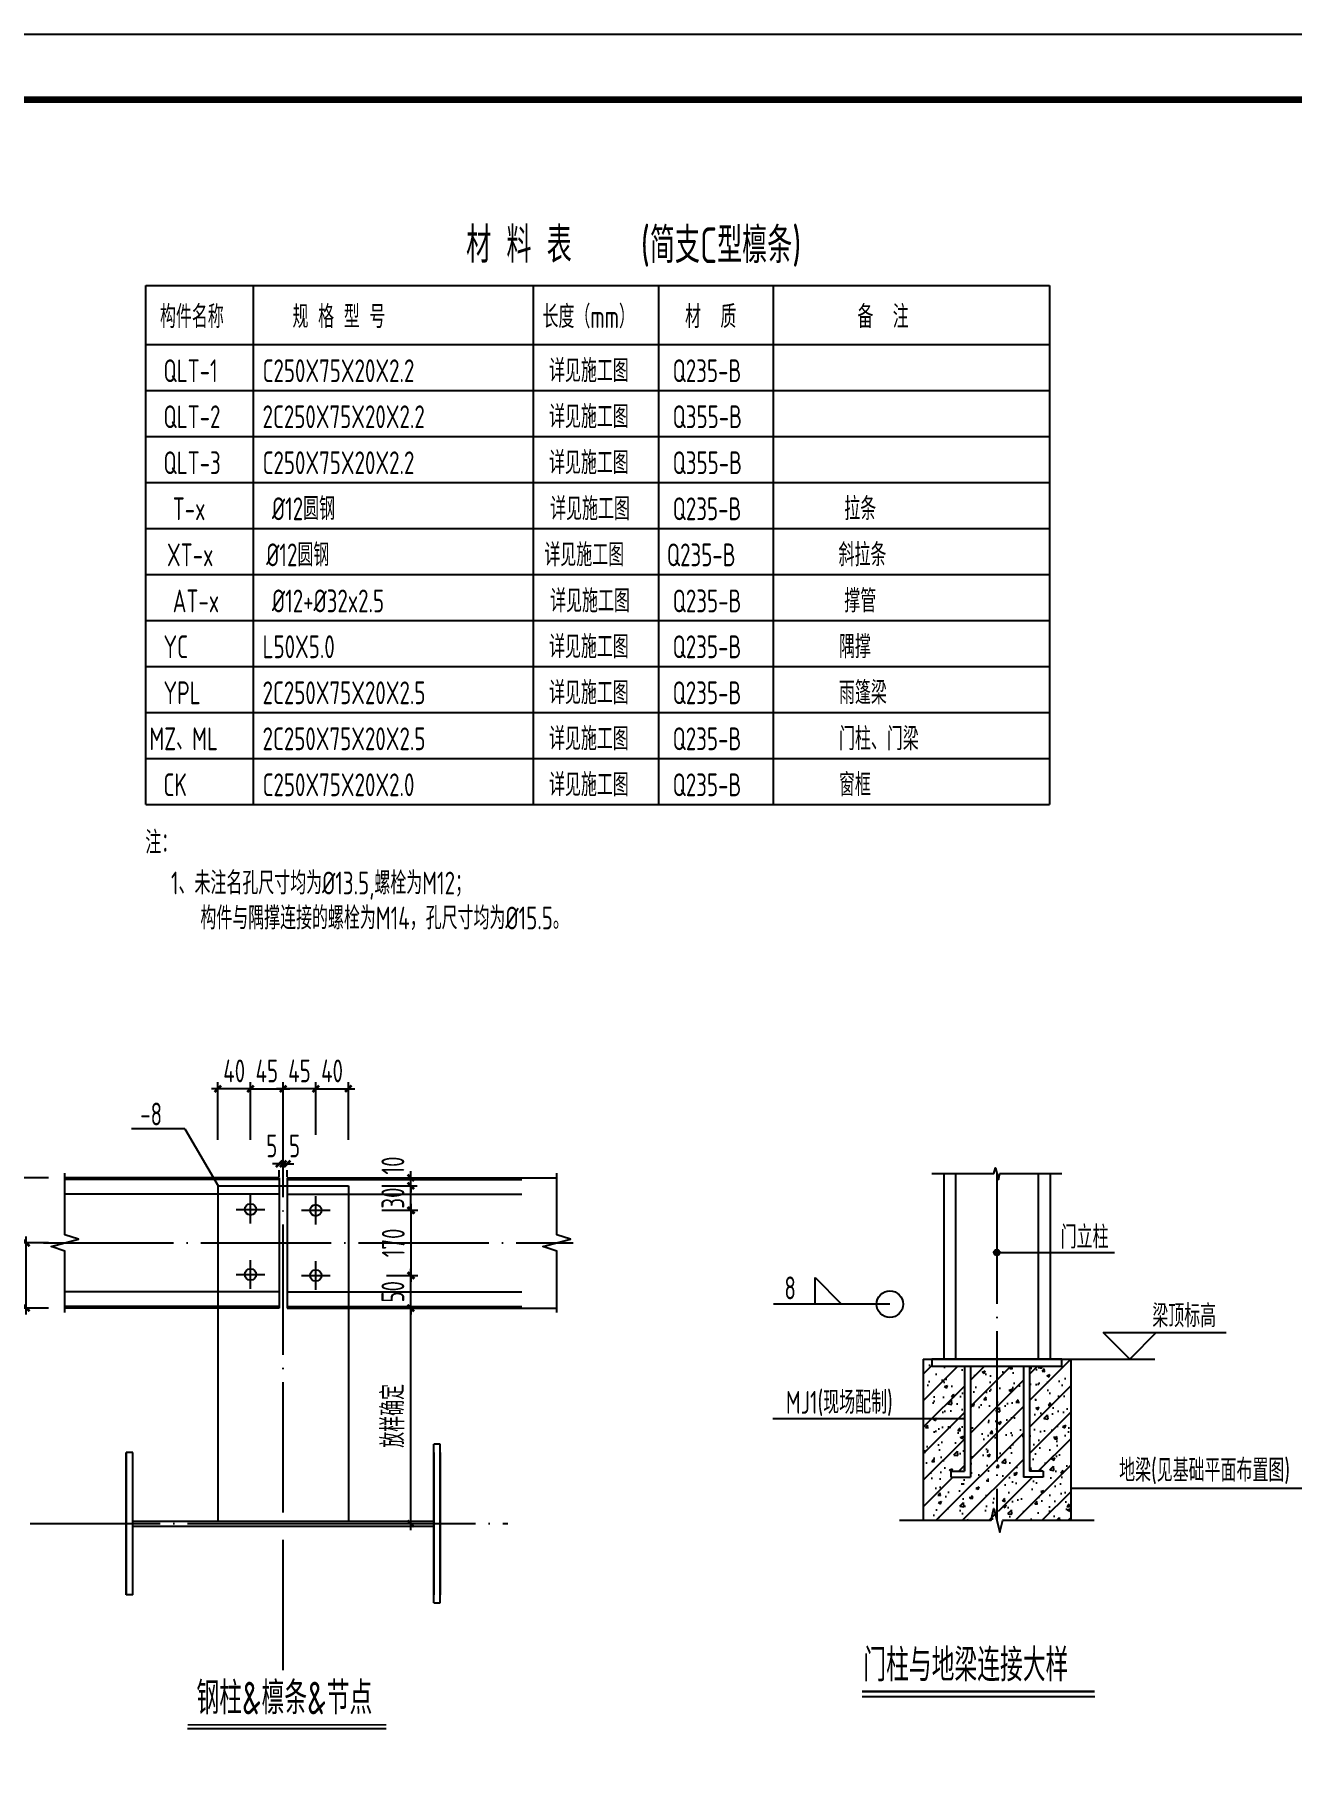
# Model space of a CAD drawing. Extents: x 753177 to 2169292, y -530934 to -273477.
# Drawn here: x 1833191 to 1862143, y -444569 to -404784 of the extents above; entities that cross this region are included whole.
import ezdxf

# ---------------------------------------------------------------- set-up
doc = ezdxf.new("R2010")
doc.units = 0
doc.header["$LTSCALE"] = 1500
doc.header["$MEASUREMENT"] = 0
for name, pattern in [('ACAD_ISO02W100', [15, 12, -3]), ('CONTINOUS', [0]), ('DOTE', [2.4200000000000004, 2, -0.2, 0.02, -0.2]), ('x', [5, 3, -2])]:
    doc.linetypes.add(name, pattern=pattern)
doc.layers.get('Defpoints').update_dxf_attribs({"color": 252})
for name, color, linetype in [('00-tk', 151, 'Continuous'), ('1', 2, 'Continuous'), ('AXIS', 3, 'Continuous'), ('DIM', 3, 'Continuous'), ('DOTE', 1, 'Continuous'), ('PUB_TEXT', 7, 'Continuous'), ('SYMB', 7, 'Continuous'), ('THIN', 7, 'Continuous'), ('X', 2, 'x'), ('XIXIAN', 7, 'Continuous'), ('文字', 7, 'Continuous')]:
    doc.layers.add(name, color=color, linetype=linetype)
doc.layers.add('TK', color=252, linetype='Continuous', lineweight=13)
doc.styles.add('TSSD_Dimension', font='Tssdeng.shx', dxfattribs={"width": 0.7, "bigfont": 'hztxt.shx'})
doc.styles.add('TSSD_Norm', font='Tssdeng.shx', dxfattribs={"bigfont": 'hztxt.shx'})
doc.dimstyles.new('TSSD_150_150', dxfattribs={"dimtxt": 525, "dimasz": 150, "dimexe": 150, "dimexo": 375, "dimgap": 150, "dimtad": 1, "dimdec": 0, "dimzin": 0, "dimdsep": 46, "dimtxsty": 'TSSD_Dimension', "dimblk": 'ARCHTICK', "dimblk1": 'ARCHTICK', "dimblk2": 'ARCHTICK', "dimcen": 0, "dimdle": 150, "dimclrt": 7, "dimadec": 0, "dimazin": 0, "dimtfac": 1, "dimtdec": 0, "dimtix": 1, "dimtmove": 2, "dimatfit": 3, "dimfxl": 0, "dimtolj": 1, "dimtzin": 0, "dimarcsym": 0})

# ---------------------------------------------------------------- blocks, each defined once
blk = doc.blocks.new('_ArchTick')
at = {"color": 0, "linetype": 'ByBlock', "const_width": 0.4}
blk.add_lwpolyline([(-0.5, -0.5), (0.5, 0.5)], dxfattribs=at)
blk = doc.blocks.new('*D766')
at = {"layer": 'AXIS', "color": 0, "linetype": 'ByBlock', "lineweight": -2, "transparency": 16777216}
for p, q in [((1841857.049613152, -433372.8830007019), (1841857.049613152, -433222.8830007019)), ((1841301.093306876, -433372.8830007019), (1842007.049613152, -433372.8830007019)), ((1841857.049613152, -434123.3973732934), (1841857.049613152, -433372.8830007019)), ((1841301.093306876, -434123.3973732934), (1842007.049613152, -434123.3973732934)), ((1841857.049613152, -434123.3973732934), (1841857.049613152, -434273.3973732934))]:
    blk.add_line(p, q, dxfattribs=at)
at = {"layer": 'Defpoints', "color": 0, "linetype": 'ByBlock', "transparency": 16777216}
for p in [(1840926.093306876, -433372.8830007019), (1841857.049613152, -433372.8830007019), (1840926.093306876, -434123.3973732934)]:
    blk.add_point(p, dxfattribs=at)
at = {"layer": 'AXIS', "color": 0, "linetype": 'ByBlock', "lineweight": -2, "transparency": 16777216, "xscale": 150, "yscale": 150, "zscale": 150}
for p, rotation in [((1841857.049613152, -433372.8830007019), 270), ((1841857.049613152, -434123.3973732934), 90)]:
    blk.add_blockref('_ArchTick', p, dxfattribs=dict(at, rotation=rotation))
at = {"layer": 'AXIS', "color": 7, "linetype": 'ByBlock', "transparency": 16777216, "insert": (1841444.549613152, -433748.1401869974), "char_height": 525, "attachment_point": 5, "rotation": 90, "style": 'TSSD_Dimension'}
blk.add_mtext('\\A1;50', dxfattribs=at)
blk = doc.blocks.new('*D767')
at = {"layer": 'AXIS', "color": 0, "linetype": 'ByBlock', "lineweight": -2, "transparency": 16777216}
for p, q in [((1841187.051753116, -431121.3398829247), (1842007.049613152, -431121.3398829247)), ((1841857.049613152, -431121.3398829247), (1841857.049613152, -430971.3398829247)), ((1841857.049613152, -431308.9684760728), (1841857.049613152, -431121.3398829247)), ((1841857.049613152, -431308.9684760728), (1841857.049613152, -431458.9684760728)), ((1841893.471315539, -431308.9684760728), (1842007.049613152, -431308.9684760728))]:
    blk.add_line(p, q, dxfattribs=at)
at = {"layer": 'Defpoints', "color": 0, "linetype": 'ByBlock', "transparency": 16777216}
for p in [(1840812.051753116, -431121.3398829247), (1841857.049613152, -431121.3398829247), (1841518.471315539, -431308.9684760728)]:
    blk.add_point(p, dxfattribs=at)
at = {"layer": 'AXIS', "color": 0, "linetype": 'ByBlock', "lineweight": -2, "transparency": 16777216, "xscale": 150, "yscale": 150, "zscale": 150}
for p, rotation in [((1841857.049613152, -431121.3398829247), 270), ((1841857.049613152, -431308.9684760728), 90)]:
    blk.add_blockref('_ArchTick', p, dxfattribs=dict(at, rotation=rotation))
at = {"layer": 'AXIS', "color": 7, "linetype": 'ByBlock', "transparency": 16777216, "insert": (1841444.549613152, -430839.3206521552), "char_height": 525, "attachment_point": 5, "rotation": 90, "style": 'TSSD_Dimension'}
blk.add_mtext('\\A1;10', dxfattribs=at)
blk = doc.blocks.new('*D768')
at = {"layer": 'AXIS', "color": 0, "linetype": 'ByBlock', "lineweight": -2, "transparency": 16777216}
for p, q in [((1841857.049613152, -431308.9684760728), (1841857.049613152, -431158.9684760728)), ((1841190.76168874, -431308.9684760728), (1842007.049613152, -431308.9684760728)), ((1841857.049613152, -431871.854255517), (1841857.049613152, -431308.9684760728)), ((1841190.76168874, -431871.854255517), (1842007.049613152, -431871.854255517)), ((1841857.049613152, -431871.854255517), (1841857.049613152, -432021.854255517))]:
    blk.add_line(p, q, dxfattribs=at)
at = {"layer": 'Defpoints', "color": 0, "linetype": 'ByBlock', "transparency": 16777216}
for p in [(1840815.76168874, -431308.9684760728), (1841857.049613152, -431308.9684760728), (1840815.76168874, -431871.854255517)]:
    blk.add_point(p, dxfattribs=at)
at = {"layer": 'AXIS', "color": 0, "linetype": 'ByBlock', "lineweight": -2, "transparency": 16777216, "xscale": 150, "yscale": 150, "zscale": 150}
for p, rotation in [((1841857.049613152, -431308.9684760728), 270), ((1841857.049613152, -431871.854255517), 90)]:
    blk.add_blockref('_ArchTick', p, dxfattribs=dict(at, rotation=rotation))
at = {"layer": 'AXIS', "color": 7, "linetype": 'ByBlock', "transparency": 16777216, "insert": (1841444.549613152, -431590.4113657946), "char_height": 525, "attachment_point": 5, "rotation": 90, "style": 'TSSD_Dimension'}
blk.add_mtext('\\A1;30', dxfattribs=at)
blk = doc.blocks.new('*D769')
at = {"layer": 'AXIS', "color": 0, "linetype": 'ByBlock', "lineweight": -2, "transparency": 16777216}
for p, q in [((1838917.653689215, -430800.0060384675), (1838767.653689215, -430800.0060384675)), ((1838917.653689215, -430800.0060384675), (1839011.467985788, -430800.0060384675)), ((1839011.467985788, -430800.0060384675), (1839161.467985788, -430800.0060384675)), ((1838917.653689215, -431100.1354479338), (1838917.653689215, -430950.0060384675)), ((1839011.467985788, -431100.1354479338), (1839011.467985788, -430950.0060384675))]:
    blk.add_line(p, q, dxfattribs=at)
at = {"layer": 'Defpoints', "color": 0, "linetype": 'ByBlock', "transparency": 16777216}
for p in [(1838917.653689215, -430725.1354479338), (1839011.467985788, -430725.1354479338), (1839011.467985788, -430800.0060384675)]:
    blk.add_point(p, dxfattribs=at)
at = {"layer": 'AXIS', "color": 0, "linetype": 'ByBlock', "lineweight": -2, "transparency": 16777216, "xscale": 150, "yscale": 150, "zscale": 150}
blk.add_blockref('_ArchTick', (1838917.653689215, -430800.0060384675), dxfattribs=at)
at = {"layer": 'AXIS', "color": 0, "linetype": 'ByBlock', "lineweight": -2, "transparency": 16777216, "xscale": 150, "yscale": 150, "zscale": 150, "rotation": 180}
blk.add_blockref('_ArchTick', (1839011.467985788, -430800.0060384675), dxfattribs=at)
at = {"layer": 'AXIS', "color": 7, "linetype": 'ByBlock', "transparency": 16777216, "insert": (1839180.410293481, -430387.5060384675), "char_height": 525, "attachment_point": 5, "style": 'TSSD_Dimension'}
blk.add_mtext('\\A1;5', dxfattribs=at)
blk = doc.blocks.new('*D770')
at = {"layer": 'AXIS', "color": 0, "linetype": 'ByBlock', "lineweight": -2, "transparency": 16777216}
for p, q in [((1838823.83939264, -430800.0060384675), (1838673.83939264, -430800.0060384675)), ((1838917.653689215, -430800.0060384675), (1838823.83939264, -430800.0060384675)), ((1838917.653689215, -430800.0060384675), (1839067.653689215, -430800.0060384675)), ((1838823.83939264, -431100.1354479338), (1838823.83939264, -430950.0060384675)), ((1838917.653689215, -431100.1354479338), (1838917.653689215, -430950.0060384675))]:
    blk.add_line(p, q, dxfattribs=at)
at = {"layer": 'Defpoints', "color": 0, "linetype": 'ByBlock', "transparency": 16777216}
for p in [(1838823.83939264, -430725.1354479338), (1838823.83939264, -430800.0060384675), (1838917.653689215, -430725.1354479338)]:
    blk.add_point(p, dxfattribs=at)
at = {"layer": 'AXIS', "color": 0, "linetype": 'ByBlock', "lineweight": -2, "transparency": 16777216, "xscale": 150, "yscale": 150, "zscale": 150}
blk.add_blockref('_ArchTick', (1838823.83939264, -430800.0060384675), dxfattribs=at)
at = {"layer": 'AXIS', "color": 0, "linetype": 'ByBlock', "lineweight": -2, "transparency": 16777216, "xscale": 150, "yscale": 150, "zscale": 150, "rotation": 180}
blk.add_blockref('_ArchTick', (1838917.653689215, -430800.0060384675), dxfattribs=at)
at = {"layer": 'AXIS', "color": 7, "linetype": 'ByBlock', "transparency": 16777216, "insert": (1838654.897084948, -430387.5060384675), "char_height": 525, "attachment_point": 5, "style": 'TSSD_Dimension'}
blk.add_mtext('\\A1;5', dxfattribs=at)
blk = doc.blocks.new('*D771')
at = {"layer": 'AXIS', "color": 0, "linetype": 'ByBlock', "lineweight": -2, "transparency": 16777216}
for p, q in [((1838917.653689215, -429072.1893421583), (1838767.653689215, -429072.1893421583)), ((1838917.653689215, -430246.6240702412), (1838917.653689215, -428922.1893421583)), ((1839668.168061809, -429072.1893421583), (1838917.653689215, -429072.1893421583)), ((1839668.168061809, -430129.3561995236), (1839668.168061809, -428922.1893421583)), ((1839668.168061809, -429072.1893421583), (1839818.168061809, -429072.1893421583))]:
    blk.add_line(p, q, dxfattribs=at)
at = {"layer": 'Defpoints', "color": 0, "linetype": 'ByBlock', "transparency": 16777216}
for p in [(1838917.653689215, -429072.1893421583), (1838917.653689215, -430621.6240702412), (1839668.168061809, -430504.3561995236)]:
    blk.add_point(p, dxfattribs=at)
at = {"layer": 'AXIS', "color": 0, "linetype": 'ByBlock', "lineweight": -2, "transparency": 16777216, "xscale": 150, "yscale": 150, "zscale": 150}
blk.add_blockref('_ArchTick', (1838917.653689215, -429072.1893421583), dxfattribs=at)
at = {"layer": 'AXIS', "color": 0, "linetype": 'ByBlock', "lineweight": -2, "transparency": 16777216, "xscale": 150, "yscale": 150, "zscale": 150, "rotation": 180}
blk.add_blockref('_ArchTick', (1839668.168061809, -429072.1893421583), dxfattribs=at)
at = {"layer": 'AXIS', "color": 7, "linetype": 'ByBlock', "transparency": 16777216, "insert": (1839292.910875512, -428659.6893421583), "char_height": 525, "attachment_point": 5, "style": 'TSSD_Dimension'}
blk.add_mtext('\\A1;45', dxfattribs=at)
blk = doc.blocks.new('*D772')
at = {"layer": 'AXIS', "color": 0, "linetype": 'ByBlock', "lineweight": -2, "transparency": 16777216}
for p, q in [((1838165.893384476, -429072.1893421583), (1838015.893384476, -429072.1893421583)), ((1838165.893384476, -430246.6240702412), (1838165.893384476, -428922.1893421583)), ((1838165.893384476, -429072.1893421583), (1838917.653689215, -429072.1893421583)), ((1838917.653689215, -430246.6240702412), (1838917.653689215, -428922.1893421583)), ((1838917.653689215, -429072.1893421583), (1839067.653689215, -429072.1893421583))]:
    blk.add_line(p, q, dxfattribs=at)
at = {"layer": 'Defpoints', "color": 0, "linetype": 'ByBlock', "transparency": 16777216}
for p in [(1838917.653689215, -429072.1893421583), (1838165.893384476, -430621.6240702412), (1838917.653689215, -430621.6240702412)]:
    blk.add_point(p, dxfattribs=at)
at = {"layer": 'AXIS', "color": 0, "linetype": 'ByBlock', "lineweight": -2, "transparency": 16777216, "xscale": 150, "yscale": 150, "zscale": 150}
blk.add_blockref('_ArchTick', (1838165.893384476, -429072.1893421583), dxfattribs=at)
at = {"layer": 'AXIS', "color": 0, "linetype": 'ByBlock', "lineweight": -2, "transparency": 16777216, "xscale": 150, "yscale": 150, "zscale": 150, "rotation": 180}
blk.add_blockref('_ArchTick', (1838917.653689215, -429072.1893421583), dxfattribs=at)
at = {"layer": 'AXIS', "color": 7, "linetype": 'ByBlock', "transparency": 16777216, "insert": (1838541.773536846, -428659.6893421583), "char_height": 525, "attachment_point": 5, "style": 'TSSD_Dimension'}
blk.add_mtext('\\A1;45', dxfattribs=at)
blk = doc.blocks.new('*D773')
at = {"layer": 'AXIS', "color": 0, "linetype": 'ByBlock', "lineweight": -2, "transparency": 16777216}
for p, q in [((1837414.133079732, -429072.1893421583), (1837264.133079732, -429072.1893421583)), ((1837414.133079732, -430246.6240702412), (1837414.133079732, -428922.1893421583)), ((1838165.893384476, -429072.1893421583), (1837414.133079732, -429072.1893421583)), ((1838165.893384476, -430246.6240702412), (1838165.893384476, -428922.1893421583)), ((1838165.893384476, -429072.1893421583), (1838315.893384476, -429072.1893421583))]:
    blk.add_line(p, q, dxfattribs=at)
at = {"layer": 'Defpoints', "color": 0, "linetype": 'ByBlock', "transparency": 16777216}
for p in [(1837414.133079732, -429072.1893421583), (1837414.133079732, -430621.6240702412), (1838165.893384476, -430621.6240702412)]:
    blk.add_point(p, dxfattribs=at)
at = {"layer": 'AXIS', "color": 0, "linetype": 'ByBlock', "lineweight": -2, "transparency": 16777216, "xscale": 150, "yscale": 150, "zscale": 150}
blk.add_blockref('_ArchTick', (1837414.133079732, -429072.1893421583), dxfattribs=at)
at = {"layer": 'AXIS', "color": 0, "linetype": 'ByBlock', "lineweight": -2, "transparency": 16777216, "xscale": 150, "yscale": 150, "zscale": 150, "rotation": 180}
blk.add_blockref('_ArchTick', (1838165.893384476, -429072.1893421583), dxfattribs=at)
at = {"layer": 'AXIS', "color": 7, "linetype": 'ByBlock', "transparency": 16777216, "insert": (1837790.013232104, -428659.6893421583), "char_height": 525, "attachment_point": 5, "style": 'TSSD_Dimension'}
blk.add_mtext('\\A1;40', dxfattribs=at)
blk = doc.blocks.new('*D774')
at = {"layer": 'AXIS', "color": 0, "linetype": 'ByBlock', "lineweight": -2, "transparency": 16777216}
for p, q in [((1839668.168061809, -429072.1893421583), (1839518.168061809, -429072.1893421583)), ((1839668.168061809, -430129.3561995236), (1839668.168061809, -428922.1893421583)), ((1839668.168061809, -429072.1893421583), (1840418.682434399, -429072.1893421583)), ((1840418.682434399, -430246.6240702412), (1840418.682434399, -428922.1893421583)), ((1840418.682434399, -429072.1893421583), (1840568.682434399, -429072.1893421583))]:
    blk.add_line(p, q, dxfattribs=at)
at = {"layer": 'Defpoints', "color": 0, "linetype": 'ByBlock', "transparency": 16777216}
for p in [(1840418.682434399, -429072.1893421583), (1839668.168061809, -430504.3561995236), (1840418.682434399, -430621.6240702412)]:
    blk.add_point(p, dxfattribs=at)
at = {"layer": 'AXIS', "color": 0, "linetype": 'ByBlock', "lineweight": -2, "transparency": 16777216, "xscale": 150, "yscale": 150, "zscale": 150}
blk.add_blockref('_ArchTick', (1839668.168061809, -429072.1893421583), dxfattribs=at)
at = {"layer": 'AXIS', "color": 0, "linetype": 'ByBlock', "lineweight": -2, "transparency": 16777216, "xscale": 150, "yscale": 150, "zscale": 150, "rotation": 180}
blk.add_blockref('_ArchTick', (1840418.682434399, -429072.1893421583), dxfattribs=at)
at = {"layer": 'AXIS', "color": 7, "linetype": 'ByBlock', "transparency": 16777216, "insert": (1840043.425248104, -428659.6893421583), "char_height": 525, "attachment_point": 5, "style": 'TSSD_Dimension'}
blk.add_mtext('\\A1;40', dxfattribs=at)
blk = doc.blocks.new('*D775')
at = {"layer": 'Defpoints', "color": 0, "transparency": 16777216}
for p in [(1840825.106830351, -431871.854255517), (1841866.394754766, -431871.854255517), (1840935.438448485, -433372.8830007019)]:
    blk.add_point(p, dxfattribs=at)
at = {"layer": 'DIM', "color": 0, "lineweight": -2, "transparency": 16777216}
for p, q in [((1841200.106830351, -431871.854255517), (1842016.394754766, -431871.854255517)), ((1841866.394754766, -433522.8830007019), (1841866.394754766, -431721.854255517)), ((1841310.438448485, -433372.8830007019), (1842016.394754766, -433372.8830007019))]:
    blk.add_line(p, q, dxfattribs=at)
at = {"layer": 'DIM', "color": 0, "lineweight": -2, "transparency": 16777216, "xscale": 150, "yscale": 150, "zscale": 150}
for p, rotation in [((1841866.394754766, -431871.854255517), 90), ((1841866.394754766, -433372.8830007019), 270)]:
    blk.add_blockref('_ArchTick', p, dxfattribs=dict(at, rotation=rotation))
at = {"layer": 'DIM', "color": 7, "transparency": 16777216, "insert": (1841453.894754766, -432622.3686281092), "char_height": 525, "attachment_point": 5, "rotation": 90, "style": 'TSSD_Dimension'}
blk.add_mtext('\\A1;170', dxfattribs=at)
blk = doc.blocks.new('*D776')
at = {"layer": 'Defpoints', "color": 0, "transparency": 16777216}
for p in [(1833001.120905731, -432622.3686281088), (1833890.099097991, -432622.3686281088), (1833890.099097991, -434123.3973732934)]:
    blk.add_point(p, dxfattribs=at)
at = {"layer": 'DIM', "color": 0, "lineweight": -2, "transparency": 16777216}
for p, q in [((1833515.099097991, -432622.3686281088), (1832851.120905731, -432622.3686281088)), ((1833001.120905731, -434273.3973732934), (1833001.120905731, -432472.3686281088)), ((1833515.099097991, -434123.3973732934), (1832851.120905731, -434123.3973732934))]:
    blk.add_line(p, q, dxfattribs=at)
at = {"layer": 'DIM', "color": 0, "lineweight": -2, "transparency": 16777216, "xscale": 150, "yscale": 150, "zscale": 150}
for p, rotation in [((1833001.120905731, -432622.3686281088), 90), ((1833001.120905731, -434123.3973732934), 270)]:
    blk.add_blockref('_ArchTick', p, dxfattribs=dict(at, rotation=rotation))
at = {"layer": 'DIM', "color": 7, "transparency": 16777216, "insert": (1832588.620905731, -433372.8830007008), "char_height": 525, "attachment_point": 5, "rotation": 90, "style": 'TSSD_Dimension'}
blk.add_mtext('\\A1;1/2H', dxfattribs=at)
blk = doc.blocks.new('*D777')
at = {"layer": 'Defpoints', "color": 0, "transparency": 16777216}
for p in [(1833890.099097991, -431121.3398829239), (1831606.398318974, -434123.3973732934), (1833890.099097991, -434123.3973732934)]:
    blk.add_point(p, dxfattribs=at)
at = {"layer": 'DIM', "color": 0, "lineweight": -2, "transparency": 16777216}
for p, q in [((1833515.099097991, -431121.3398829239), (1831456.398318974, -431121.3398829239)), ((1831606.398318974, -430971.3398829239), (1831606.398318974, -434273.3973732934)), ((1833515.099097991, -434123.3973732934), (1831456.398318974, -434123.3973732934))]:
    blk.add_line(p, q, dxfattribs=at)
at = {"layer": 'DIM', "color": 0, "lineweight": -2, "transparency": 16777216, "xscale": 150, "yscale": 150, "zscale": 150}
for p, rotation in [((1831606.398318974, -431121.3398829239), 90), ((1831606.398318974, -434123.3973732934), 270)]:
    blk.add_blockref('_ArchTick', p, dxfattribs=dict(at, rotation=rotation))
at = {"layer": 'DIM', "color": 7, "transparency": 16777216, "insert": (1831193.898318974, -432622.3686281084), "char_height": 525, "attachment_point": 5, "rotation": 90, "style": 'TSSD_Dimension'}
blk.add_mtext('\\A1;H', dxfattribs=at)
blk = doc.blocks.new('*D778')
at = {"layer": 'Defpoints', "color": 0, "transparency": 16777216}
for p in [(1839011.467985788, -434123.3973732934), (1841857.049613152, -434123.3973732934), (1839011.467985788, -439090.1510504889)]:
    blk.add_point(p, dxfattribs=at)
at = {"layer": 'DIM', "color": 0, "lineweight": -2, "transparency": 16777216}
for p, q in [((1841857.049613152, -439240.1510504889), (1841857.049613152, -433973.3973732934)), ((1839386.467985788, -434123.3973732934), (1842007.049613152, -434123.3973732934)), ((1839386.467985788, -439090.1510504889), (1842007.049613152, -439090.1510504889))]:
    blk.add_line(p, q, dxfattribs=at)
at = {"layer": 'DIM', "color": 0, "lineweight": -2, "transparency": 16777216, "xscale": 150, "yscale": 150, "zscale": 150}
for p, rotation in [((1841857.049613152, -434123.3973732934), 90), ((1841857.049613152, -439090.1510504889), 270)]:
    blk.add_blockref('_ArchTick', p, dxfattribs=dict(at, rotation=rotation))
at = {"layer": 'DIM', "color": 7, "transparency": 16777216, "insert": (1841444.549613152, -436606.7742118909), "char_height": 525, "attachment_point": 5, "rotation": 90, "style": 'TSSD_Dimension'}
blk.add_mtext('\\A1;放样确定', dxfattribs=at)
blk = doc.blocks.new('A$C16496DF1')
at = {"layer": '00-tk', "linetype": 'Continuous'}
blk.add_line((178350, 126150.0000000001), (0, 126150.0000000001), dxfattribs=at)
at = {"layer": '00-tk', "const_width": 150}
blk.add_lwpolyline([(3750, 124650.0000000001), (176850, 124650.0000000001), (176850, 1500.000000000116), (3750, 1500)], close=True, dxfattribs=at)

msp = doc.modelspace()

# ---------------------------------------------------------------- hatches: boundary and pattern name
at = {"layer": 'XIXIAN', "linetype": 'ByBlock'}
h = msp.add_hatch(color=256, dxfattribs=at)
edge = h.paths.add_edge_path()
edge.add_arc((1855358.506467248, -432845.9419641778), 67.98232017000002, 0, 360)
h = msp.add_hatch(dxfattribs=at)
h.set_pattern_fill('AR-CONC', color=256, scale=407.8939210200001, style=0)
h.set_pattern_definition([(49.99999999999999, (904442.2066253356, -74736.69768468925), (743.1201898651091, -65.01456097936355), [77.70379195431002, -854.74171149741]), (355, (904442.2066253356, -74736.69768468925), (-143.7533447504031, 779.3084320213028), [62.16303356344804, -683.7933691979284]), (100.4509999999999, (904504.1330804247, -74742.1155356968), (599.3695316901601, 714.2903243105415), [66.03802581313795, -726.4182839445177]), (46.18420000000001, (904442.2066253356, -74529.4875728109), (1105.714928958318, -171.4880998928874), [116.555687931465, -1282.112567246115]), (96.63559999999993, (904534.3494542036, -74543.77813633537), (968.3574406318489, 1009.233801525454), [99.05703871970307, -1089.627425916724]), (351.1840000000001, (904442.2066253356, -74529.4875728109), (968.3589553365302, 1009.232014829948), [93.24455034517202, -1025.690053796892]), (21, (904545.811681279, -74581.2901007827), (618.4278782103065, -417.1348333294567), [77.70379195430999, -854.7417114974098]), (326.0000000000001, (904545.811681279, -74581.2901007827), (252.0867166971096, 751.2915170633175), [62.16303356344798, -683.7933691979279]), (71.4514, (904597.3470387277, -74616.05122862506), (870.512892305547, 334.1583565496624), [66.038025813138, -726.4182839445182]), (37.49999999999999, (904442.2066253356, -74736.69768468925), (12.59822490359015, 344.8948634796895), [0, -675.5049647228018, 0, -694.1538747918361, 0, -686.383495596405]), (7.500000000000003, (904442.2066253356, -74736.69768468925), (272.553341425617, 408.6304747260025), [0, -395.7713136872855, 0, -659.9642063319394, 0, -261.6027662461769]), (327.5, (904211.1673505928, -74736.69768468925), (553.0657951605066, -23.36719849691343), [0, -259.0126398477001, 0, -808.119436324824, 0, -1072.312328969478]), (317.5, (904107.562294655, -74736.69768468925), (604.2099261302571, 103.7131112536608), [0, -336.71643180201, 0, -536.6741897644345, 0, -761.497161152238])])
h.paths.add_polyline_path([(1856106.311989115, -437880.8981209202), (1856421.064924251, -437880.8981209202), (1856421.064924251, -438016.8627612629), (1855970.347348775, -438016.8627612604), (1855970.347348779, -435460.7275228684), (1855358.506467246, -435460.7275228684), (1855358.506467246, -438469.3035222581), (1855412.892323382, -439013.1620836182), (1857058.0644715, -439013.1620836182), (1857058.064471495, -435297.5699544603), (1856854.117510985, -435297.5699544603), (1856854.117510985, -435460.7275228684), (1856106.311989115, -435460.7275228684)])
h.paths.add_polyline_path([(1854746.665585715, -438016.8627612655), (1854295.948010243, -438016.8627612604), (1854295.948010243, -437880.8981209202), (1854610.700945375, -437880.8981209202), (1854610.700945375, -435460.7275228684), (1853862.895423509, -435460.7275228708), (1853862.895423509, -435297.5699544603), (1853658.948462995, -435297.5699544603), (1853658.948462995, -439013.1620836182), (1855358.506467246, -439013.1620836153), (1855358.506467246, -438469.3035222581), (1855358.506467246, -435460.7275228684), (1854746.665585715, -435460.7275228684)])
h = msp.add_hatch(dxfattribs=at)
h.set_pattern_fill('ANSI31', color=256, scale=271.9292806800001, style=0)
h.set_pattern_definition([(45, (904442.2066253356, -74736.69768468925), (-305.2493234155627, 305.2493234155627), [])])
h.paths.add_polyline_path([(1857058.064471495, -435297.5699544603), (1856854.117510985, -435297.5699544603), (1856854.117510985, -435460.7275228684), (1856106.311989115, -435460.7275228684), (1856106.31198912, -437880.8981209202), (1856421.064924251, -437880.8981209202), (1856421.064924251, -438016.8627612604), (1855970.347348775, -438016.8627612629), (1855970.347348775, -435460.7275228684), (1855358.50646725, -435460.7275228684), (1855358.506467246, -438469.3035222528), (1855412.892323382, -439013.1620836182), (1857058.064471495, -439013.1620836182)])
h.paths.add_polyline_path([(1855358.50646725, -435460.7275228684), (1854746.66558572, -435460.7275228684), (1854746.665585715, -438016.8627612629), (1854295.948010243, -438016.8627612629), (1854295.948010243, -437880.8981209229), (1854610.700945375, -437880.8981209202), (1854610.700945375, -435460.7275228684), (1853862.895423509, -435460.7275228684), (1853862.895423506, -435297.5699544603), (1853658.948462995, -435297.5699544603), (1853658.948462995, -439013.1620836182), (1855358.506467246, -439013.1620836153), (1855358.506467246, -438469.3035222581)])

# ---------------------------------------------------------------- linework, layer by layer
for p, q in [((1836649.819727253, -429995.3324168079), (1835425.011261452, -429995.3324168079)), ((1836649.819727253, -429995.3324168079), (1837416.624944029, -431308.9684760723)), ((1838823.83939264, -431121.3398829239), (1833890.099097991, -431121.3398829239)), ((1838823.83939264, -431121.3398829239), (1838823.83939264, -434123.3973732934)), ((1839011.467985788, -431121.3398829239), (1839011.467985788, -434123.3973732934)), ((1839011.467985788, -431121.3398829239), (1845218.660949064, -431121.3398829239)), ((1837416.624944029, -431308.9684760723), (1839011.467985788, -431308.9684760723)), ((1837416.624944029, -439033.8624725315), (1837416.624944029, -431308.9684760723)), ((1839011.467985788, -431308.9684760723), (1840418.682434399, -431308.9684760723)), ((1840418.682434399, -431308.9684760723), (1840418.682434399, -439033.8624725315)), ((1838823.83939264, -434123.3973732934), (1833890.099097991, -434123.3973732934)), ((1839011.467985788, -434123.3973732934), (1845218.660949064, -434123.3973732934)), ((1835450.978540111, -437450.138162232), (1835300.875665595, -437450.138162232)), ((1835300.875665595, -440730.163938746), (1835300.875665595, -437450.138162232)), ((1835300.875665595, -437450.138162232), (1835300.875665595, -440730.163938746)), ((1835450.978540111, -440730.163938746), (1835450.978540111, -437450.138162232)), ((1842534.431712837, -437262.5095690793), (1842384.328838319, -437262.5095690793)), ((1842384.328838319, -440917.792531895), (1842384.328838319, -437262.5095690793)), ((1842384.328838319, -437450.138162232), (1842384.328838319, -440730.163938746)), ((1842534.431712837, -440917.792531895), (1842534.431712837, -437262.5095690793)), ((1842534.431712837, -437450.138162232), (1842534.431712837, -440730.163938746)), ((1835450.978540111, -439033.8624725315), (1842384.328838319, -439033.8624725315)), ((1835450.978540111, -439146.4396284298), (1842384.328838319, -439146.4396284298)), ((1835450.978540111, -440730.163938746), (1835300.875665595, -440730.163938746)), ((1842384.328838319, -440917.792531895), (1842534.431712837, -440917.792531895))]:
    msp.add_line(p, q)
at = {"linetype": 'ACAD_ISO02W100', "ltscale": 0.3}
for p, q in [((1838823.83939264, -431158.8656015529), (1833890.099097991, -431158.8656015529)), ((1839011.467985788, -431158.8656015529), (1845218.660949064, -431158.8656015529)), ((1838823.83939264, -431496.59706922), (1833890.099097991, -431496.59706922)), ((1839011.467985788, -431496.59706922), (1845218.660949064, -431496.59706922)), ((1838823.83939264, -433748.1401869971), (1833890.099097991, -433748.1401869971)), ((1839011.467985788, -433748.1401869971), (1845218.660949064, -433748.1401869971)), ((1838823.83939264, -434085.8716546628), (1833890.099097991, -434085.8716546628)), ((1839011.467985788, -434085.8716546628), (1845218.660949064, -434085.8716546628))]:
    msp.add_line(p, q, dxfattribs=at)
at = {"color": 1}
for centre in [(1838165.893384464, -431850.2673926378), (1839668.168061809, -431871.8542555145), (1838165.893384464, -433351.2961378224), (1839668.168061809, -433372.8830006991)]:
    msp.add_circle(centre, 131.3400152036739, dxfattribs=at)
at = {"layer": '1', "linetype": 'ByBlock'}
for p, q in [((1854134.824704188, -431025.3473448055, -1.033410068330939e-07), (1854134.824704188, -435297.5699544603, -1.033410068330939e-07)), ((1856582.188230308, -431025.3473448055, -1.033410068330939e-07), (1856582.188230308, -435297.5699544603, -1.033410068330939e-07)), ((1853658.948462998, -435297.5699544603, -1.033410068330939e-07), (1857058.064471498, -435297.5699544603, -1.033410068330939e-07)), ((1853658.948462998, -435297.5699544603, -1.033410068330939e-07), (1853658.948462998, -439013.1620836182, -1.033410068330939e-07)), ((1854610.700945378, -435460.7275228684, -1.033410068330939e-07), (1854610.700945378, -437880.8981209202, -1.033410068330939e-07)), ((1854746.665585718, -435460.7275228684, -1.033410068330939e-07), (1854746.665585718, -438016.8627612604, -1.033410068330939e-07)), ((1855970.347348778, -435460.7275228684, -1.033410068330939e-07), (1855970.347348778, -438016.8627612604, -1.033410068330939e-07)), ((1856106.311989117, -435460.7275228684, -1.033410068330939e-07), (1856106.311989117, -437880.8981209202, -1.033410068330939e-07)), ((1857058.064471498, -435297.5699544603, -1.033410068330939e-07), (1857058.064471498, -439013.1620836182, -1.033410068330939e-07)), ((1854295.94801024, -437880.8981209202, -1.033410068330939e-07), (1854610.700945378, -437880.8981209202, -1.033410068330939e-07)), ((1854295.94801024, -437880.8981209202, -1.033410068330939e-07), (1854295.94801024, -438016.8627612604, -1.033410068330939e-07)), ((1854295.94801024, -438016.8627612604, -1.033410068330939e-07), (1854746.665585718, -438016.8627612604, -1.033410068330939e-07)), ((1856421.064924251, -438016.8627612604, -1.033410068330939e-07), (1855970.347348778, -438016.8627612604, -1.033410068330939e-07)), ((1856421.064924251, -437880.8981209202, -1.033410068330939e-07), (1856106.311989117, -437880.8981209202, -1.033410068330939e-07)), ((1856421.064924251, -437880.8981209202, -1.033410068330939e-07), (1856421.064924251, -438016.8627612604, -1.033410068330939e-07))]:
    msp.add_line(p, q, dxfattribs=at)
at = {"layer": '1', "linetype": 'ByBlock', "elevation": -1.033410068330939e-07}
for points in [[(1851169.318489056, -433421.9419177566), (1851781.159370585, -434033.7827992871), (1851169.318489056, -434033.7827992871)], [(1853862.895423506, -435297.5699544603), (1853862.895423506, -435460.7275228684), (1856854.117510985, -435460.7275228684), (1856854.117510985, -435297.5699544603)]]:
    msp.add_lwpolyline(points, close=True, dxfattribs=at)
at = {"layer": 'AXIS', "color": 2}
msp.add_line((1852892.268076777, -434033.7827992871, -1.033410068330939e-07), (1850212.875740908, -434033.7827992871, -1.033410068330939e-07), dxfattribs=at)
at = {"layer": 'DIM', "linetype": 'ByBlock'}
msp.add_line((1852253.924396054, -443068.2883677075, -2.064264958790432e-08), (1857611.060898243, -443068.2883677075, -2.064264958790432e-08), dxfattribs=at)
at = {"layer": 'DIM'}
msp.add_line((1836717.41807532, -443807.1245101334), (1841292.820624867, -443807.1245101334), dxfattribs=at)
at = {"layer": 'DIM', "linetype": 'ByBlock', "const_width": 53.95422235714286, "elevation": -2.067064850974404e-08}
msp.add_lwpolyline([(1852253.924396054, -442954.9845007572), (1857611.060898243, -442954.9845007572)], dxfattribs=at)
at = {"layer": 'DIM', "const_width": 39.56642972857144}
msp.add_lwpolyline([(1836717.41807532, -443724.0350077035), (1841292.820624867, -443724.0350077035)], dxfattribs=at)
at = {"layer": 'DOTE', "color": 251, "linetype": 'DOTE'}
for p, q in [((1838917.653689215, -442462.0026147913), (1838917.653689215, -430159.2484803965)), ((1855358.506467248, -431025.3473448055, -1.033410068330939e-07), (1855358.506467248, -439013.1620836182, -1.033410068330939e-07)), ((1838165.893384464, -432178.6174306471), (1838165.893384464, -431521.9173546289)), ((1839668.168061809, -432200.2042935237), (1839668.168061809, -431543.5042175053)), ((1837837.543346455, -431850.2673926378), (1838494.243422472, -431850.2673926378)), ((1839339.818023798, -431871.8542555145), (1839996.518099817, -431871.8542555145)), ((1833393.97164914, -432622.3686281088), (1845598.871547268, -432622.3686281088)), ((1838165.893384464, -433679.6461758321), (1838165.893384464, -433022.9460998137)), ((1839668.168061809, -433701.2330387087), (1839668.168061809, -433044.53296269)), ((1837837.543346455, -433351.2961378224), (1838494.243422472, -433351.2961378224)), ((1839339.818023798, -433372.8830006991), (1839996.518099817, -433372.8830006991)), ((1833087.150369125, -439090.1510504889), (1844089.266930335, -439090.1510504889))]:
    msp.add_line(p, q, dxfattribs=at)
at = {"layer": 'SYMB', "linetype": 'ByBlock'}
for points in [[(1853862.895423509, -431025.3473448055), (1855290.524147077, -431025.3473448055), (1855324.429293516, -430889.3612299198), (1855392.583640978, -431161.3334596917), (1855426.488787418, -431025.3473448055), (1856854.117510988, -431025.3473448055)], [(1853115.089901638, -439013.1620836182), (1855222.541826907, -439013.1620836182), (1855290.352119785, -438741.189853846), (1855426.660814707, -439285.13431339), (1855494.471107588, -439013.1620836182), (1857601.923032858, -439013.1620836182)]]:
    msp.add_lwpolyline(points, dxfattribs=at)
msp.add_lwpolyline([(1854134.824704188, -435297.5699544603, 0, 90.64309355999998, 0), (1853944.177280575, -435103.6650974804, 0, 0, 0), (1852892.268076777, -434033.7827992871, 0, 0, 0)], format="xyseb", dxfattribs=at)
at = {"layer": 'THIN'}
for points in [[(1833890.099097991, -434226.2908242565), (1833890.099097991, -432809.5218281087), (1833573.37829799, -432708.7470281086), (1834206.81989799, -432535.9902281087), (1833890.099097991, -432435.2154281087), (1833890.099097991, -431018.4464319608)], [(1845218.660949064, -434226.2908242565), (1845218.660949064, -432809.5218281087), (1844901.940149063, -432708.7470281086), (1845535.381749065, -432535.9902281087), (1845218.660949064, -432435.2154281087), (1845218.660949064, -431018.4464319608)]]:
    msp.add_lwpolyline(points, dxfattribs=at)
at = {"layer": 'X', "linetype": 'ByBlock'}
for p, q in [((1854406.753984868, -431025.3473448055, -1.033410068330939e-07), (1854406.753984868, -435297.5699544603, -1.033410068330939e-07)), ((1856310.258949629, -431025.3473448055, -1.033410068330939e-07), (1856310.258949629, -435297.5699544603, -1.033410068330939e-07))]:
    msp.add_line(p, q, dxfattribs=at)
at = {"layer": 'XIXIAN', "linetype": 'ByBlock'}
for p, q in [((1855358.506467248, -432845.9419641778, -1.033410068330939e-07), (1858067.77817547, -432845.9419641778, -1.033410068330939e-07)), ((1858417.710874899, -435297.5699544603, -1.033410068330939e-07), (1857805.869992012, -434685.7290715731, -1.033410068330939e-07)), ((1857805.869992012, -434685.7290715731, -1.033410068330939e-07), (1860640.457751138, -434685.7290715731, -1.033410068330939e-07)), ((1859029.551757785, -434685.7290715731, -1.033410068330939e-07), (1858417.710874899, -435297.5699544603, -1.033410068330939e-07)), ((1855895.158050553, -435297.5699544603, -1.033410068330939e-07), (1858999.134687057, -435297.5699544603, -1.033410068330939e-07)), ((1850196.559192039, -436670.8128218969, -1.033410068330939e-07), (1854610.700945378, -436670.8128218944, -1.033410068330939e-07)), ((1857058.064471498, -438272.1843533091, -1.033410068330939e-07), (1862720.993544798, -438272.1843533091, -1.033410068330939e-07))]:
    msp.add_line(p, q, dxfattribs=at)
for centre, radius in [((1855358.506467248, -432845.9419641778, -1.033410068330939e-07), 67.98232017000002), ((1852892.268076777, -434033.7827992871, -1.033410068330939e-07), 305.920440765)]:
    msp.add_circle(centre, radius, dxfattribs=at)
at = {"layer": '文字'}
for p, q in [((1835751.973044464, -422525.7515146229), (1835751.973044461, -410564.3183734952)), ((1835751.973044461, -410564.3183734952), (1856569.75922886, -410564.3183734951)), ((1838236.310800103, -412986.8858289763), (1838236.310800103, -410564.3183734952)), ((1844686.871827847, -412986.8858289768), (1844686.871827847, -410564.3183734952)), ((1847568.620586666, -412986.8858289771), (1847568.620586666, -410564.3183734952)), ((1850208.535802849, -412986.8858289763), (1850208.535802852, -410564.3183734952)), ((1856569.75922886, -410564.3183734951), (1856569.759228863, -422525.7515146229)), ((1835751.973044461, -411927.0118639014), (1856569.75922886, -411927.0118639013)), ((1835751.973044461, -411927.0118639055), (1856569.75922886, -411927.0118639055)), ((1835751.973044461, -412986.885828977), (1856569.759228862, -412986.885828977)), ((1835751.973044461, -412986.8858289729), (1856569.75922886, -412986.8858289729)), ((1835751.973044462, -412986.885828977), (1856569.759228862, -412986.885828977)), ((1835751.973044462, -412986.885828977), (1856569.759228862, -412986.885828977)), ((1835751.973044462, -412986.885828977), (1856569.759228862, -412986.885828977)), ((1838236.310800111, -422525.7515146229), (1838236.310800103, -412986.885828977)), ((1844686.871827844, -422525.7515146229), (1844686.871827845, -412986.8858289771)), ((1847568.620586667, -422525.7515146229), (1847568.620586666, -412986.8858289771)), ((1850208.535802851, -422525.7515146229), (1850208.535802851, -412986.885828977)), ((1835751.973044461, -414046.7597940486), (1856569.759228862, -414046.7597940486)), ((1835751.973044461, -414046.7597940486), (1856569.759228862, -414046.7597940486)), ((1835751.973044462, -414046.7597940486), (1856569.759228862, -414046.7597940486)), ((1835751.973044462, -414046.7597940486), (1856569.759228862, -414046.7597940486)), ((1835751.973044462, -414046.7597940486), (1856569.759228862, -414046.7597940486)), ((1835751.973044462, -415106.6337591202), (1856569.759228862, -415106.6337591202)), ((1835751.973044463, -416166.5077241919), (1856569.759228863, -416166.5077241919)), ((1835751.973044463, -417226.3816892635), (1856569.759228863, -417226.3816892635)), ((1835751.973044463, -418286.2556543351), (1856569.759228863, -418286.2556543351)), ((1835751.973044464, -419346.1296194148), (1856569.759228863, -419346.1296194148)), ((1835751.973044461, -420406.0035844814), (1856569.759228859, -420406.0035844814)), ((1835751.973044461, -421465.8775495522), (1856569.759228859, -421465.8775495522)), ((1835751.973044461, -422525.7515146229), (1856569.759228859, -422525.7515146229))]:
    msp.add_line(p, q, dxfattribs=at)

# ---------------------------------------------------------------- block references
at = {"layer": 'TK', "color": 2, "linetype": 'ByBlock'}
msp.add_blockref('A$C16496DF1', (1698368.163135554, -530934.422071986), dxfattribs=at)

# ---------------------------------------------------------------- texts
at = {"linetype": 'CONTINOUS', "style": 'TSSD_Dimension', "width": 0.7}
msp.add_text('-8', height=524.8687500000001, dxfattribs=at).set_placement((1835625.700290999, -429915.1015943355))
at = {"layer": '1', "linetype": 'ByBlock', "style": 'TSSD_Dimension', "width": 0.7}
for s, p in [('门立柱', (1856827.408808778, -432751.7310629948, -1.033410068330939e-07)), ('8', (1850463.39397961, -433921.4856246263, -1.033410068330939e-07)), ('梁顶标高', (1858938.310145298, -434565.821690819, -1.033410068330939e-07)), ('MJ1(现场配制)', (1850497.926176068, -436558.5156472346, -1.033410068330939e-07)), ('地梁(见基础平面布置图)', (1858174.357675436, -438124.570381518, -1.033410068330939e-07))]:
    msp.add_text(s, height=524.8687500000001, dxfattribs=at).set_placement(p)
at = {"layer": 'PUB_TEXT', "style": 'TSSD_Dimension', "width": 0.7}
for s, p in [('注：', (1835742.658507344, -423660.1894960253)), ('1、未注名孔尺寸均为%%C13.5,螺栓为M12；', (1836332.509572432, -424593.657176471)), ('构件与隅撑连接的螺栓为M14，孔尺寸均为%%C15.5。', (1837010.404920292, -425399.7704312664))]:
    msp.add_text(s, height=524.8687500000001, dxfattribs=at).set_placement(p)
at = {"layer": 'PUB_TEXT', "color": 7, "style": 'TSSD_Dimension', "width": 0.7}
for s, p in [('门柱与地梁连接大样', (1852280.428138013, -442723.9827738483, -2.067064850974404e-08)), ('钢柱&檩条&节点', (1836920.589614505, -443482.8724753277))]:
    msp.add_text(s, height=749.8125000000001, dxfattribs=at).set_placement(p)
at = {"layer": '文字', "width": 0.7}
for s, height, style, p in [('材 料 表', 824.7937500000003, 'TSSD_Dimension', (1843132.166485721, -410042.999850118)), ('构件名称', 524.8687500000001, 'TSSD_Dimension', (1836080.772633126, -411546.50916694)), ('规 格 型 号', 524.8687500000001, 'TSSD_Dimension', (1839132.404262127, -411546.50916694)), ('长度（mm）', 524.8687500000001, 'TSSD_Dimension', (1844891.12215706, -411546.50916694)), ('材  质', 524.8687500000001, 'TSSD_Dimension', (1848175.169472657, -411546.50916694)), ('备  注', 524.8687500000001, 'TSSD_Dimension', (1852146.039641965, -411546.50916694)), ('QLT-1', 524.8687500000001, 'TSSD_Dimension', (1836159.789676696, -412792.1285548889)), ('C250X75X20X2.2', 524.8687500000001, 'TSSD_Dimension', (1838443.244403909, -412792.1285548889)), ('详见施工图', 524.8687500000001, 'TSSD_Dimension', (1845041.533778682, -412792.1285548889)), ('Q235-B', 524.8687500000001, 'TSSD_Dimension', (1847886.898074671, -412792.1285548889)), ('QLT-2', 524.8687500000001, 'TSSD_Dimension', (1836159.789676697, -413852.0025199648)), ('2C250X75X20X2.2', 524.8687500000001, 'TSSD_Dimension', (1838443.24440391, -413852.0025199648)), ('详见施工图', 524.8687500000001, 'TSSD_Dimension', (1845041.533778684, -413852.0025199648)), ('Q355-B', 524.8687500000001, 'TSSD_Dimension', (1847886.898074672, -413852.0025199648)), ('QLT-3', 524.8687500000001, 'TSSD_Dimension', (1836159.789676697, -414911.8764850365)), ('C250X75X20X2.2', 524.8687500000001, 'TSSD_Dimension', (1838443.24440391, -414911.8764850365)), ('详见施工图', 524.8687500000001, 'TSSD_Dimension', (1845041.533778684, -414911.8764850365)), ('Q355-B', 524.8687500000001, 'TSSD_Dimension', (1847886.898074672, -414911.8764850365)), ('T-x', 525, 'TSSD_Norm', (1836373.556147895, -415972.7450286162)), ('%%C12圆钢', 525, 'TSSD_Norm', (1838659.636041199, -415972.7450286162)), ('详见施工图', 525, 'TSSD_Norm', (1845067.068808385, -415972.7450286162)), ('Q235-B', 525, 'TSSD_Norm', (1847888.210281629, -415972.745028619)), ('拉条', 525, 'TSSD_Norm', (1851843.213751291, -415972.7450286166)), ('XT-x', 525, 'TSSD_Norm', (1836240.67120522, -417033.8374742463)), ('%%C12圆钢', 525, 'TSSD_Norm', (1838526.751098526, -417033.8374742463)), ('详见施工图', 525, 'TSSD_Norm', (1844934.18386571, -417033.8374742463)), ('Q235-B', 525, 'TSSD_Norm', (1847755.325338956, -417033.8374742492)), ('斜拉条', 525, 'TSSD_Norm', (1851710.328808618, -417033.8374742465)), ('AT-x', 525, 'TSSD_Norm', (1836373.556147896, -418094.929919875)), ('%%C12+%%C32x2.5', 525, 'TSSD_Norm', (1838659.636041201, -418094.929919875)), ('详见施工图', 525, 'TSSD_Norm', (1845067.068808385, -418094.929919875)), ('Q235-B', 525, 'TSSD_Norm', (1847888.210281631, -418094.9299198777)), ('撑管', 525, 'TSSD_Norm', (1851843.213751293, -418094.929919875)), ('YC', 524.8687500000001, 'TSSD_Dimension', (1836159.789676697, -419151.3723453234)), ('L50X5.0', 524.8687500000001, 'TSSD_Dimension', (1838443.244403913, -419151.3723453234)), ('详见施工图', 524.8687500000001, 'TSSD_Dimension', (1845041.533778681, -419151.3723453234)), ('Q235-B', 524.8687500000001, 'TSSD_Dimension', (1847886.898074672, -419151.3723453234)), ('隅撑', 524.8687500000001, 'TSSD_Dimension', (1851720.513515121, -419151.3723453234)), ('YPL', 524.8687500000001, 'TSSD_Dimension', (1836159.789676697, -420211.2463103991)), ('2C250X75X20X2.5', 524.8687500000001, 'TSSD_Dimension', (1838443.244403913, -420211.2463103991)), ('详见施工图', 524.8687500000001, 'TSSD_Dimension', (1845041.533778681, -420211.2463103991)), ('Q235-B', 524.8687500000001, 'TSSD_Dimension', (1847886.898074672, -420211.2463103991)), ('雨篷梁', 524.8687500000001, 'TSSD_Dimension', (1851720.513515121, -420211.2463103991)), ('MZ、ML', 524.8687500000001, 'TSSD_Dimension', (1835835.723661708, -421271.12027547)), ('2C250X75X20X2.5', 524.8687500000001, 'TSSD_Dimension', (1838443.244403913, -421271.12027547)), ('详见施工图', 524.8687500000001, 'TSSD_Dimension', (1845041.533778681, -421271.12027547)), ('Q235-B', 524.8687500000001, 'TSSD_Dimension', (1847886.898074672, -421271.12027547)), ('门柱、门梁', 524.8687500000001, 'TSSD_Dimension', (1851720.513515121, -421271.12027547)), ('CK', 524.8687500000001, 'TSSD_Dimension', (1836159.789676697, -422330.9942405404)), ('C250X75X20X2.0', 524.8687500000001, 'TSSD_Dimension', (1838443.244403913, -422330.9942405404)), ('详见施工图', 524.8687500000001, 'TSSD_Dimension', (1845041.533778681, -422330.9942405404)), ('Q235-B', 524.8687500000001, 'TSSD_Dimension', (1847886.898074672, -422330.9942405404)), ('窗框', 524.8687500000001, 'TSSD_Dimension', (1851720.513515121, -422330.9942405404))]:
    msp.add_text(s, height=height, dxfattribs=dict(at, style=style)).set_placement(p)
at = {"layer": '文字', "color": 1, "style": 'TSSD_Dimension', "width": 0.7}
msp.add_text('(简支C型檩条)', height=824.7937500000003, dxfattribs=at).set_placement((1847158.001756266, -410050.7677459932))

# ---------------------------------------------------------------- dimensions: what is measured, and where the dimension line sits
at = {"layer": 'AXIS', "linetype": 'ByBlock'}
for base, p1, p2, angle, text, picture, middle in [((1837414.133079732, -429072.1893421583), (1838165.893384476, -430621.6240702412), (1837414.133079732, -430621.6240702412), 180, '40', '*D773', (1837790.013232104, -428659.6893421583)), ((1840418.682434399, -429072.1893421583), (1839668.168061809, -430504.3561995236), (1840418.682434399, -430621.6240702412), 180, '40', '*D774', (1840043.425248104, -428659.6893421583)), ((1841857.049613152, -431308.9684760728), (1840815.76168874, -431871.854255517), (1840815.76168874, -431308.9684760728), 270, '30', '*D768', (1841444.549613152, -431590.4113657946)), ((1841857.049613152, -433372.8830007019), (1840926.093306876, -434123.3973732934), (1840926.093306876, -433372.8830007019), 270, '50', '*D766', (1841444.549613152, -433748.1401869974))]:
    dim = msp.add_linear_dim(base=base, p1=p1, p2=p2, angle=angle, text=text, dimstyle='TSSD_150_150', dxfattribs=at)
    dim.commit()
    dim.dimension.update_dxf_attribs({"geometry": picture, "text_midpoint": middle})
for p1, picture, middle in [((1838165.893384476, -430621.6240702412), '*D772', (1838541.773536846, -428659.6893421583)), ((1839668.168061809, -430504.3561995236), '*D771', (1839292.910875512, -428659.6893421583))]:
    dim = msp.add_linear_dim(base=(1838917.653689215, -429072.1893421583), p1=p1, p2=(1838917.653689215, -430621.6240702412), text='45', dimstyle='TSSD_150_150', dxfattribs=at)
    dim.commit()
    dim.dimension.update_dxf_attribs({"geometry": picture, "text_midpoint": middle})
for base, p2, picture, middle in [((1838823.83939264, -430800.0060384675), (1838823.83939264, -430725.1354479338), '*D770', (1838654.897084948, -430387.5060384675)), ((1839011.467985788, -430800.0060384675), (1839011.467985788, -430725.1354479338), '*D769', (1839180.410293481, -430387.5060384675))]:
    dim = msp.add_linear_dim(base=base, p1=(1838917.653689215, -430725.1354479338), p2=p2, text='5', dimstyle='TSSD_150_150', dxfattribs=at)
    dim.commit()
    dim.dimension.update_dxf_attribs({"geometry": picture, "text_midpoint": middle, "dimtype": 160})
dim = msp.add_linear_dim(base=(1841857.049613152, -431121.3398829247), p1=(1841518.471315539, -431308.9684760728), p2=(1840812.051753116, -431121.3398829247), angle=270, text='10', dimstyle='TSSD_150_150', dxfattribs=at)
dim.commit()
dim.dimension.update_dxf_attribs({"geometry": '*D767', "text_midpoint": (1841444.549613152, -430839.3206521552), "dimtype": 160})
at = {"layer": 'DIM'}
for base, p1, p2, text, picture, middle in [((1831606.398318974, -434123.3973732934), (1833890.099097991, -431121.3398829239), (1833890.099097991, -434123.3973732934), 'H', '*D777', (1831193.898318974, -432622.3686281084)), ((1841866.394754766, -431871.854255517), (1840935.438448485, -433372.8830007019), (1840825.106830351, -431871.854255517), '170', '*D775', (1841453.894754766, -432622.3686281092)), ((1833001.120905731, -432622.3686281088), (1833890.099097991, -434123.3973732934), (1833890.099097991, -432622.3686281088), '1/2H', '*D776', (1832588.620905731, -433372.8830007008)), ((1841857.049613152, -434123.3973732934), (1839011.467985788, -439090.1510504889), (1839011.467985788, -434123.3973732934), '放样确定', '*D778', (1841444.549613152, -436606.7742118909))]:
    dim = msp.add_linear_dim(base=base, p1=p1, p2=p2, angle=90, text=text, dimstyle='TSSD_150_150', dxfattribs=at)
    dim.commit()
    dim.dimension.update_dxf_attribs({"geometry": picture, "text_midpoint": middle})

doc.saveas('drawing.dxf')
